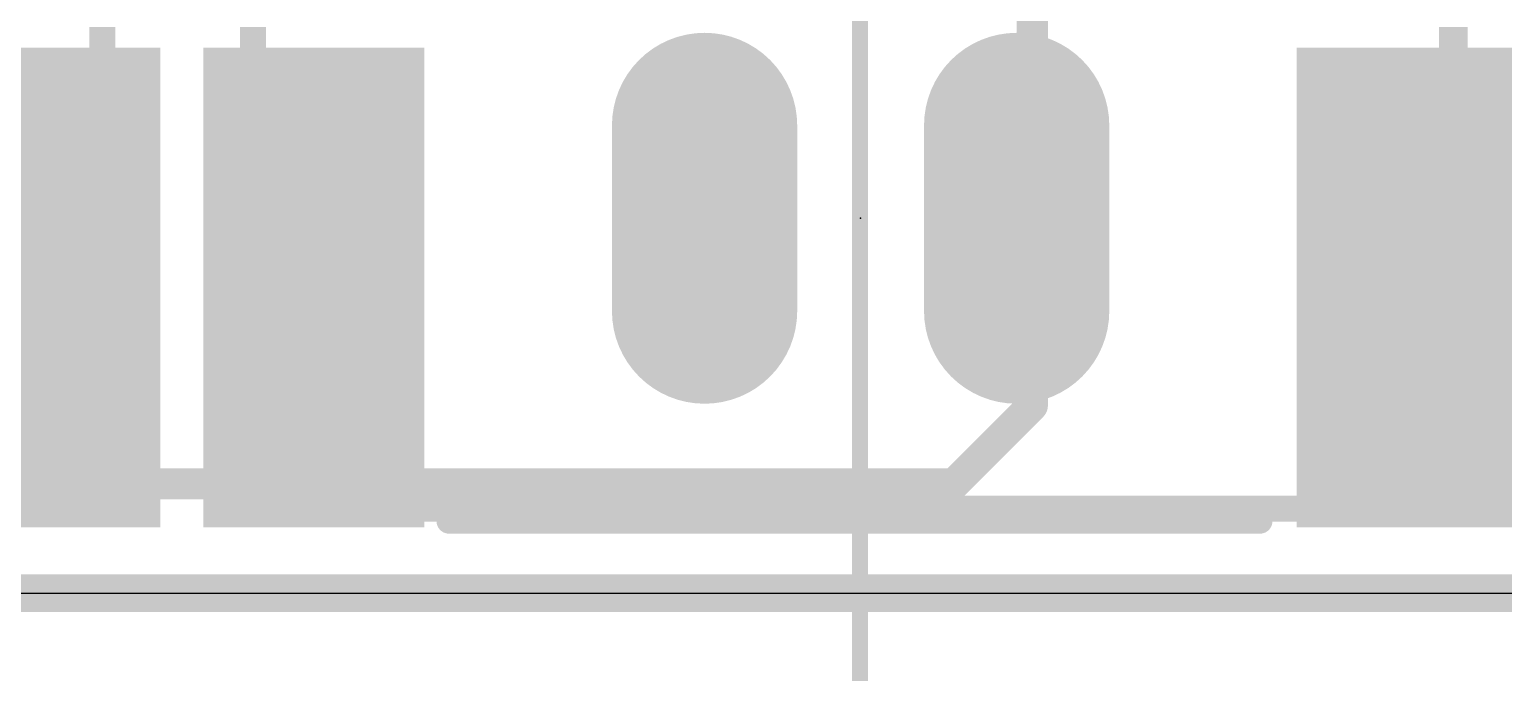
# Model space of a CAD drawing. Extents: x -8 to 72.9, y -20.5 to 38.
# Drawn here: x 45.94 to 57.94, y -0.65 to 4.58 of the extents above; entities that cross this region are included whole.
import ezdxf

# ---------------------------------------------------------------- set-up
doc = ezdxf.new("R2010")
doc.units = 0
for name, color, linetype in [('1', 12, 'CONTINUOUS'), ('16', 132, 'CONTINUOUS'), ('17', 110, 'CONTINUOUS'), ('20', 4, 'CONTINUOUS'), ('203', 40, 'CONTINUOUS'), ('21', 40, 'CONTINUOUS'), ('23', 53, 'CONTINUOUS'), ('47', 253, 'CONTINUOUS')]:
    doc.layers.add(name, color=color, linetype=linetype)

# ---------------------------------------------------------------- blocks, each defined once
blk = doc.blocks.new('RECT')
blk.add_solid([(-0.5, -0.5), (0.5, -0.5), (-0.5, 0.5), (0.5, 0.5)])
blk = doc.blocks.new('LONGP100')
at = {"const_width": 1}
blk.add_lwpolyline([(-0.5, 0), (0.5, 0)], dxfattribs=at)
at = {"const_width": 0.5}
for points in [[(-0.5, 0.25, 1), (-0.5, -0.25)], [(0.5, -0.25, 1), (0.5, 0.25)]]:
    blk.add_lwpolyline(points, format="xyb", dxfattribs=at)

msp = doc.modelspace()

# ---------------------------------------------------------------- linework, layer by layer
at = {"layer": '16'}
for points, const_width in [([(54.102, 3.175), (54.102, 6.096)], 0.254), ([(53.975, 3.048), (54.102, 3.175)], 0.254), ([(54.102, 2.921), (53.975, 3.048)], 0.254), ([(54.102, 1.524), (54.102, 2.921)], 0.254), ([(53.467, 0.889), (54.102, 1.524)], 0.254), ([(28.829, 0.889), (53.467, 0.889)], 0.254), ([(0, 0), (64.516, 0)], 0.3048)]:
    msp.add_lwpolyline(points, dxfattribs=dict(at, const_width=const_width))
at = {"layer": '16', "const_width": 0.127}
for points in [[(54.1469, 3.1301, 1), (54.0571, 3.2199)], [(54.0199, 3.0929, 1), (53.9301, 3.0031)], [(53.9301, 3.0929, 1), (54.0199, 3.0031)], [(54.0385, 3.175, 1), (54.1655, 3.175)], [(54.1655, 2.921, 1), (54.0385, 2.921)], [(54.0571, 2.8761, 1), (54.1469, 2.9659)], [(54.0385, 1.524, 1), (54.1655, 1.524)], [(54.1469, 1.4791, 1), (54.0571, 1.5689)], [(53.4221, 0.9339, 1), (53.5119, 0.8441)], [(53.467, 0.8255, 1), (53.467, 0.9525)]]:
    msp.add_lwpolyline(points, format="xyb", dxfattribs=at)
at = {"layer": '20'}
msp.add_line((3, 0), (62, 0), dxfattribs=at)
at = {"layer": '21', "const_width": 0.2032}
msp.add_lwpolyline([(55.955, 0.585), (49.355, 0.585)], dxfattribs=at)
at = {"layer": '21', "const_width": 0.1016}
for points in [[(49.355, 0.6358, 1), (49.355, 0.5342)], [(55.955, 0.5342, 1), (55.955, 0.6358)]]:
    msp.add_lwpolyline(points, format="xyb", dxfattribs=at)
at = {"layer": '23'}
msp.add_point((52.705, 3.048), dxfattribs=at)
at = {"layer": '47', "const_width": 0.13}
for points in [[(52.7, 7), (52.7, -20.45)], [(30.1, 0), (70.65, 0)]]:
    msp.add_lwpolyline(points, dxfattribs=at)

# ---------------------------------------------------------------- block references
at = {"layer": '1', "xscale": 3.9, "yscale": 1.8, "rotation": 270}
for p in [(46.106, 2.485), (48.255, 2.485), (57.155, 2.485)]:
    msp.add_blockref('RECT', p, dxfattribs=at)
at = {"layer": '17', "xscale": 1.508, "yscale": 1.508, "rotation": 270}
for p in [(51.435, 3.048), (51.435, 3.048), (53.975, 3.048), (53.975, 3.048)]:
    msp.add_blockref('LONGP100', p, dxfattribs=at)
at = {"layer": '203', "yscale": 0.0212}
for p, xscale in [((46.5331, 4.593), 0.2117), ((46.5331, 4.5718), 0.2117), ((46.5331, 4.5507), 0.2117), ((47.7607, 4.593), 0.2117), ((47.7607, 4.5718), 0.2117), ((47.7607, 4.5507), 0.2117), ((57.5287, 4.593), 0.2328), ((57.5287, 4.5718), 0.2328), ((57.5287, 4.5507), 0.2328), ((46.5331, 4.5295), 0.2117), ((46.5331, 4.5083), 0.2117), ((46.5331, 4.4872), 0.2117), ((46.5331, 4.466), 0.2117), ((46.5331, 4.4448), 0.2117), ((47.7607, 4.5295), 0.2117), ((47.7607, 4.5083), 0.2117), ((47.7607, 4.4872), 0.2117), ((47.7607, 4.466), 0.2117), ((47.7607, 4.4448), 0.2117), ((57.5287, 4.5295), 0.2328), ((57.5287, 4.5083), 0.2328), ((57.5287, 4.4872), 0.2328), ((57.5287, 4.466), 0.2328), ((57.5287, 4.4448), 0.2328), ((46.5331, 4.4237), 0.2117), ((46.5331, 4.4025), 0.2117), ((46.5331, 4.3813), 0.2117), ((46.5331, 4.3602), 0.2117), ((46.5331, 4.339), 0.2117), ((46.5331, 4.3178), 0.2117), ((47.7607, 4.4237), 0.2117), ((47.7607, 4.4025), 0.2117), ((47.7607, 4.3813), 0.2117), ((47.7607, 4.3602), 0.2117), ((47.7607, 4.339), 0.2117), ((47.7607, 4.3178), 0.2117), ((57.5287, 4.4237), 0.2328), ((57.5287, 4.4025), 0.2328), ((57.5287, 4.3813), 0.2328), ((57.5287, 4.3602), 0.2328), ((57.5287, 4.339), 0.2328), ((57.5287, 4.3178), 0.2328), ((46.5331, 4.2967), 0.2117), ((46.5331, 4.2755), 0.2117), ((46.5331, 4.2543), 0.2117), ((46.5331, 4.2332), 0.2117), ((46.5331, 4.212), 0.2117), ((46.5331, 4.1908), 0.2117), ((47.7607, 4.2967), 0.2117), ((47.7607, 4.2755), 0.2117), ((47.7607, 4.2543), 0.2117), ((47.7607, 4.2332), 0.2117), ((47.7607, 4.212), 0.2117), ((47.7607, 4.1908), 0.2117), ((57.5287, 4.2967), 0.2328), ((57.5287, 4.2755), 0.2328), ((57.5287, 4.2543), 0.2328), ((57.5287, 4.2332), 0.2328), ((57.5287, 4.212), 0.2328), ((57.5287, 4.1908), 0.2328), ((46.5331, 4.1697), 0.2117), ((46.5331, 4.1485), 0.2117), ((46.5331, 4.1273), 0.2117), ((46.5331, 4.1062), 0.2117), ((46.5331, 4.085), 0.2117), ((47.7607, 4.1697), 0.2117), ((47.7607, 4.1485), 0.2117), ((47.7607, 4.1273), 0.2117), ((47.7607, 4.1062), 0.2117), ((47.7607, 4.085), 0.2117), ((57.5287, 4.1697), 0.2328), ((57.5287, 4.1485), 0.2328), ((57.5287, 4.1273), 0.2328), ((57.5287, 4.1062), 0.2328), ((57.5287, 4.085), 0.2328), ((46.5331, 4.0638), 0.2117), ((46.5331, 4.0427), 0.2117), ((46.5331, 4.0215), 0.2117), ((46.5331, 4.0003), 0.2117), ((46.5331, 3.9792), 0.2117), ((46.5331, 3.958), 0.2117), ((47.7607, 4.0638), 0.2117), ((47.7607, 4.0427), 0.2117), ((47.7607, 4.0215), 0.2117), ((47.7607, 4.0003), 0.2117), ((47.7607, 3.9792), 0.2117), ((47.7607, 3.958), 0.2117), ((57.5287, 4.0638), 0.2328), ((57.5287, 4.0427), 0.2328), ((57.5287, 4.0215), 0.2328), ((57.5287, 4.0003), 0.2328), ((57.5287, 3.9792), 0.2328), ((57.5287, 3.958), 0.2328), ((46.5331, 3.9368), 0.2117), ((46.5331, 3.9157), 0.2117), ((46.5331, 3.8945), 0.2117), ((46.5331, 3.8733), 0.2117), ((46.5331, 3.8522), 0.2117), ((46.5331, 3.831), 0.2117), ((47.7607, 3.9368), 0.2117), ((47.7607, 3.9157), 0.2117), ((47.7607, 3.8945), 0.2117), ((47.7607, 3.8733), 0.2117), ((47.7607, 3.8522), 0.2117), ((47.7607, 3.831), 0.2117), ((57.5287, 3.9368), 0.2328), ((57.5287, 3.9157), 0.2328), ((57.5287, 3.8945), 0.2328), ((57.5287, 3.8733), 0.2328), ((57.5287, 3.8522), 0.2328), ((57.5287, 3.831), 0.2328), ((46.5331, 3.8098), 0.2117), ((46.5331, 3.7887), 0.2117), ((46.5331, 3.7675), 0.2117), ((46.5331, 3.7464), 0.2117), ((46.5331, 3.7252), 0.2117), ((47.7607, 3.8098), 0.2117), ((47.7607, 3.7887), 0.2117), ((47.7607, 3.7675), 0.2117), ((47.7607, 3.7464), 0.2117), ((47.7607, 3.7252), 0.2117), ((57.5287, 3.8098), 0.2328), ((57.5287, 3.7887), 0.2328), ((57.5287, 3.7675), 0.2328), ((57.5287, 3.7464), 0.2328), ((57.5287, 3.7252), 0.2328), ((46.5331, 3.704), 0.2117), ((46.5331, 3.6829), 0.2117), ((46.5331, 3.6617), 0.2117), ((46.5331, 3.6405), 0.2117), ((46.5331, 3.6194), 0.2117), ((46.5331, 3.5982), 0.2117), ((47.7607, 3.704), 0.2117), ((47.7607, 3.6829), 0.2117), ((47.7607, 3.6617), 0.2117), ((47.7607, 3.6405), 0.2117), ((47.7607, 3.6194), 0.2117), ((47.7607, 3.5982), 0.2117), ((57.5287, 3.704), 0.2328), ((57.5287, 3.6829), 0.2328), ((57.5287, 3.6617), 0.2328), ((57.5287, 3.6405), 0.2328), ((57.5287, 3.6194), 0.2328), ((57.5287, 3.5982), 0.2328), ((46.5331, 3.577), 0.2117), ((46.5331, 3.5559), 0.2117), ((46.5331, 3.5347), 0.2117), ((46.5331, 3.5135), 0.2117), ((46.5331, 3.4924), 0.2117), ((46.5331, 3.4712), 0.2117), ((47.7607, 3.577), 0.2117), ((47.7607, 3.5559), 0.2117), ((47.7607, 3.5347), 0.2117), ((47.7607, 3.5135), 0.2117), ((47.7607, 3.4924), 0.2117), ((47.7607, 3.4712), 0.2117), ((57.5287, 3.577), 0.2328), ((57.5287, 3.5559), 0.2328), ((57.5287, 3.5347), 0.2328), ((57.5287, 3.5135), 0.2328), ((57.5287, 3.4924), 0.2328), ((57.5287, 3.4712), 0.2328), ((46.5331, 3.45), 0.2117), ((46.5331, 3.4289), 0.2117), ((46.5331, 3.4077), 0.2117), ((46.5331, 3.3865), 0.2117), ((46.5331, 3.3654), 0.2117), ((47.7607, 3.45), 0.2117), ((47.7607, 3.4289), 0.2117), ((47.7607, 3.4077), 0.2117), ((47.7607, 3.3865), 0.2117), ((47.7607, 3.3654), 0.2117), ((57.5287, 3.45), 0.2328), ((57.5287, 3.4289), 0.2328), ((57.5287, 3.4077), 0.2328), ((57.5287, 3.3865), 0.2328), ((57.5287, 3.3654), 0.2328), ((46.5331, 3.3442), 0.2117), ((46.5331, 3.323), 0.2117), ((46.5331, 3.3019), 0.2117), ((46.5331, 3.2807), 0.2117), ((46.5331, 3.2595), 0.2117), ((46.5331, 3.2384), 0.2117), ((47.7607, 3.3442), 0.2117), ((47.7607, 3.323), 0.2117), ((47.7607, 3.3019), 0.2117), ((47.7607, 3.2807), 0.2117), ((47.7607, 3.2595), 0.2117), ((47.7607, 3.2384), 0.2117), ((57.5287, 3.3442), 0.2328), ((57.5287, 3.323), 0.2328), ((57.5287, 3.3019), 0.2328), ((57.5287, 3.2807), 0.2328), ((57.5287, 3.2595), 0.2328), ((57.5287, 3.2384), 0.2328), ((46.5331, 3.2172), 0.2117), ((46.5331, 3.196), 0.2117), ((46.5331, 3.1749), 0.2117), ((46.5331, 3.1537), 0.2117), ((46.5331, 3.1325), 0.2117), ((46.5331, 3.1114), 0.2117), ((47.7607, 3.2172), 0.2117), ((47.7607, 3.196), 0.2117), ((47.7607, 3.1749), 0.2117), ((47.7607, 3.1537), 0.2117), ((47.7607, 3.1325), 0.2117), ((47.7607, 3.1114), 0.2117), ((57.5287, 3.2172), 0.2328), ((57.5287, 3.196), 0.2328), ((57.5287, 3.1749), 0.2328), ((57.5287, 3.1537), 0.2328), ((57.5287, 3.1325), 0.2328), ((57.5287, 3.1114), 0.2328), ((46.5331, 3.0902), 0.2117), ((46.5331, 3.069), 0.2117), ((46.5331, 3.0479), 0.2117), ((46.5331, 3.0267), 0.2117), ((46.5331, 3.0055), 0.2117), ((47.7607, 3.0902), 0.2117), ((47.7607, 3.069), 0.2117), ((47.7607, 3.0479), 0.2117), ((47.7607, 3.0267), 0.2117), ((47.7607, 3.0055), 0.2117), ((57.5287, 3.0902), 0.2328), ((57.5287, 3.069), 0.2328), ((57.5287, 3.0479), 0.2328), ((57.5287, 3.0267), 0.2328), ((57.5287, 3.0055), 0.2328), ((46.5331, 2.9844), 0.2117), ((46.5331, 2.9632), 0.2117), ((46.5331, 2.942), 0.2117), ((46.5331, 2.9209), 0.2117), ((46.5331, 2.8997), 0.2117), ((46.5331, 2.8786), 0.2117), ((47.7607, 2.9844), 0.2117), ((47.7607, 2.9632), 0.2117), ((47.7607, 2.942), 0.2117), ((47.7607, 2.9209), 0.2117), ((47.7607, 2.8997), 0.2117), ((47.7607, 2.8786), 0.2117), ((57.5287, 2.9844), 0.2328), ((57.5287, 2.9632), 0.2328), ((57.5287, 2.942), 0.2328), ((57.5287, 2.9209), 0.2328), ((57.5287, 2.8997), 0.2328), ((57.5287, 2.8786), 0.2328), ((46.5331, 2.8574), 0.2117), ((46.5331, 2.8362), 0.2117), ((46.5331, 2.8151), 0.2117), ((46.5331, 2.7939), 0.2117), ((46.5331, 2.7727), 0.2117), ((46.5331, 2.7516), 0.2117), ((47.7607, 2.8574), 0.2117), ((47.7607, 2.8362), 0.2117), ((47.7607, 2.8151), 0.2117), ((47.7607, 2.7939), 0.2117), ((47.7607, 2.7727), 0.2117), ((47.7607, 2.7516), 0.2117), ((57.5287, 2.8574), 0.2328), ((57.5287, 2.8362), 0.2328), ((57.5287, 2.8151), 0.2328), ((57.5287, 2.7939), 0.2328), ((57.5287, 2.7727), 0.2328), ((57.5287, 2.7516), 0.2328), ((46.5331, 2.7304), 0.2117), ((46.5331, 2.7092), 0.2117), ((46.5331, 2.6881), 0.2117), ((46.5331, 2.6669), 0.2117), ((46.5331, 2.6457), 0.2117), ((47.7607, 2.7304), 0.2117), ((47.7607, 2.7092), 0.2117), ((47.7607, 2.6881), 0.2117), ((47.7607, 2.6669), 0.2117), ((47.7607, 2.6457), 0.2117), ((57.5287, 2.7304), 0.2328), ((57.5287, 2.7092), 0.2328), ((57.5287, 2.6881), 0.2328), ((57.5287, 2.6669), 0.2328), ((57.5287, 2.6457), 0.2328), ((46.5331, 2.6246), 0.2117), ((46.5331, 2.6034), 0.2117), ((46.5331, 2.5822), 0.2117), ((46.5331, 2.5611), 0.2117), ((46.5331, 2.5399), 0.2117), ((46.5331, 2.5187), 0.2117), ((47.7607, 2.6246), 0.2117), ((47.7607, 2.6034), 0.2117), ((47.7607, 2.5822), 0.2117), ((47.7607, 2.5611), 0.2117), ((47.7607, 2.5399), 0.2117), ((47.7607, 2.5187), 0.2117), ((57.5287, 2.6246), 0.2328), ((57.5287, 2.6034), 0.2328), ((57.5287, 2.5822), 0.2328), ((57.5287, 2.5611), 0.2328), ((57.5287, 2.5399), 0.2328), ((57.5287, 2.5187), 0.2328), ((46.5331, 2.4976), 0.2117), ((46.5331, 2.4764), 0.2117), ((46.5331, 2.4552), 0.2117), ((46.5331, 2.4341), 0.2117), ((46.5331, 2.4129), 0.2117), ((46.5331, 2.3917), 0.2117), ((47.7607, 2.4976), 0.2117), ((47.7607, 2.4764), 0.2117), ((47.7607, 2.4552), 0.2117), ((47.7607, 2.4341), 0.2117), ((47.7607, 2.4129), 0.2117), ((47.7607, 2.3917), 0.2117), ((57.5287, 2.4976), 0.2328), ((57.5287, 2.4764), 0.2328), ((57.5287, 2.4552), 0.2328), ((57.5287, 2.4341), 0.2328), ((57.5287, 2.4129), 0.2328), ((57.5287, 2.3917), 0.2328), ((46.5331, 2.3706), 0.2117), ((46.5331, 2.3494), 0.2117), ((46.5331, 2.3282), 0.2117), ((46.5331, 2.3071), 0.2117), ((46.5331, 2.2859), 0.2117), ((47.7607, 2.3706), 0.2117), ((47.7607, 2.3494), 0.2117), ((47.7607, 2.3282), 0.2117), ((47.7607, 2.3071), 0.2117), ((47.7607, 2.2859), 0.2117), ((57.5287, 2.3706), 0.2328), ((57.5287, 2.3494), 0.2328), ((57.5287, 2.3282), 0.2328), ((57.5287, 2.3071), 0.2328), ((57.5287, 2.2859), 0.2328), ((46.5331, 2.2647), 0.2117), ((46.5331, 2.2436), 0.2117), ((46.5331, 2.2224), 0.2117), ((46.5331, 2.2012), 0.2117), ((46.5331, 2.1801), 0.2117), ((46.5331, 2.1589), 0.2117), ((47.7607, 2.2647), 0.2117), ((47.7607, 2.2436), 0.2117), ((47.7607, 2.2224), 0.2117), ((47.7607, 2.2012), 0.2117), ((47.7607, 2.1801), 0.2117), ((47.7607, 2.1589), 0.2117), ((57.5287, 2.2647), 0.2328), ((57.5287, 2.2436), 0.2328), ((57.5287, 2.2224), 0.2328), ((57.5287, 2.2012), 0.2328), ((57.5287, 2.1801), 0.2328), ((57.5287, 2.1589), 0.2328), ((46.5331, 2.1377), 0.2117), ((46.5331, 2.1166), 0.2117), ((46.5331, 2.0954), 0.2117), ((46.5331, 2.0743), 0.2117), ((46.5331, 2.0531), 0.2117), ((46.5331, 2.0319), 0.2117), ((47.7607, 2.1377), 0.2117), ((47.7607, 2.1166), 0.2117), ((47.7607, 2.0954), 0.2117), ((47.7607, 2.0743), 0.2117), ((47.7607, 2.0531), 0.2117), ((47.7607, 2.0319), 0.2117), ((57.5287, 2.1377), 0.2328), ((57.5287, 2.1166), 0.2328), ((57.5287, 2.0954), 0.2328), ((57.5287, 2.0743), 0.2328), ((57.5287, 2.0531), 0.2328), ((57.5287, 2.0319), 0.2328), ((46.5331, 2.0108), 0.2117), ((46.5331, 1.9896), 0.2117), ((46.5331, 1.9684), 0.2117), ((46.5331, 1.9473), 0.2117), ((46.5331, 1.9261), 0.2117), ((47.7607, 2.0108), 0.2117), ((47.7607, 1.9896), 0.2117), ((47.7607, 1.9684), 0.2117), ((47.7607, 1.9473), 0.2117), ((47.7607, 1.9261), 0.2117), ((57.5287, 2.0108), 0.2328), ((57.5287, 1.9896), 0.2328), ((57.5287, 1.9684), 0.2328), ((57.5287, 1.9473), 0.2328), ((57.5287, 1.9261), 0.2328), ((46.5331, 1.9049), 0.2117), ((46.5331, 1.8838), 0.2117), ((46.5331, 1.8626), 0.2117), ((46.5331, 1.8414), 0.2117), ((46.5331, 1.8203), 0.2117), ((46.5331, 1.7991), 0.2117), ((47.7607, 1.9049), 0.2117), ((47.7607, 1.8838), 0.2117), ((47.7607, 1.8626), 0.2117), ((47.7607, 1.8414), 0.2117), ((47.7607, 1.8203), 0.2117), ((47.7607, 1.7991), 0.2117), ((57.5287, 1.9049), 0.2328), ((57.5287, 1.8838), 0.2328), ((57.5287, 1.8626), 0.2328), ((57.5287, 1.8414), 0.2328), ((57.5287, 1.8203), 0.2328), ((57.5287, 1.7991), 0.2328), ((46.5331, 1.7779), 0.2117), ((46.5331, 1.7568), 0.2117), ((46.5331, 1.7356), 0.2117), ((46.5331, 1.7144), 0.2117), ((46.5331, 1.6933), 0.2117), ((46.5331, 1.6721), 0.2117), ((47.7607, 1.7779), 0.2117), ((47.7607, 1.7568), 0.2117), ((47.7607, 1.7356), 0.2117), ((47.7607, 1.7144), 0.2117), ((47.7607, 1.6933), 0.2117), ((47.7607, 1.6721), 0.2117), ((57.5287, 1.7779), 0.2328), ((57.5287, 1.7568), 0.2328), ((57.5287, 1.7356), 0.2328), ((57.5287, 1.7144), 0.2328), ((57.5287, 1.6933), 0.2328), ((57.5287, 1.6721), 0.2328), ((46.5331, 1.6509), 0.2117), ((46.5331, 1.6298), 0.2117), ((46.5331, 1.6086), 0.2117), ((46.5331, 1.5874), 0.2117), ((46.5331, 1.5663), 0.2117), ((47.7607, 1.6509), 0.2117), ((47.7607, 1.6298), 0.2117), ((47.7607, 1.6086), 0.2117), ((47.7607, 1.5874), 0.2117), ((47.7607, 1.5663), 0.2117), ((57.5287, 1.6509), 0.2328), ((57.5287, 1.6298), 0.2328), ((57.5287, 1.6086), 0.2328), ((57.5287, 1.5874), 0.2328), ((57.5287, 1.5663), 0.2328), ((46.5331, 1.5451), 0.2117), ((46.5331, 1.5239), 0.2117), ((46.5331, 1.5028), 0.2117), ((46.5331, 1.4816), 0.2117), ((46.5331, 1.4604), 0.2117), ((46.5331, 1.4393), 0.2117), ((47.7607, 1.5451), 0.2117), ((47.7607, 1.5239), 0.2117), ((47.7607, 1.5028), 0.2117), ((47.7607, 1.4816), 0.2117), ((47.7607, 1.4604), 0.2117), ((47.7607, 1.4393), 0.2117), ((57.5287, 1.5451), 0.2328), ((57.5287, 1.5239), 0.2328), ((57.5287, 1.5028), 0.2328), ((57.5287, 1.4816), 0.2328), ((57.5287, 1.4604), 0.2328), ((57.5287, 1.4393), 0.2328), ((46.5331, 1.4181), 0.2117), ((46.5331, 1.3969), 0.2117), ((46.5331, 1.3758), 0.2117), ((46.5331, 1.3546), 0.2117), ((46.5331, 1.3334), 0.2117), ((46.5331, 1.3123), 0.2117), ((47.7607, 1.4181), 0.2117), ((47.7607, 1.3969), 0.2117), ((47.7607, 1.3758), 0.2117), ((47.7607, 1.3546), 0.2117), ((47.7607, 1.3334), 0.2117), ((47.7607, 1.3123), 0.2117), ((57.5287, 1.4181), 0.2328), ((57.5287, 1.3969), 0.2328), ((57.5287, 1.3758), 0.2328), ((57.5287, 1.3546), 0.2328), ((57.5287, 1.3334), 0.2328), ((57.5287, 1.3123), 0.2328), ((46.5331, 1.2911), 0.2117), ((46.5331, 1.2699), 0.2117), ((46.5331, 1.2488), 0.2117), ((46.5331, 1.2276), 0.2117), ((46.5331, 1.2065), 0.2117), ((47.7607, 1.2911), 0.2117), ((47.7607, 1.2699), 0.2117), ((47.7607, 1.2488), 0.2117), ((47.7607, 1.2276), 0.2117), ((47.7607, 1.2065), 0.2117), ((57.5287, 1.2911), 0.2328), ((57.5287, 1.2699), 0.2328), ((57.5287, 1.2488), 0.2328), ((57.5287, 1.2276), 0.2328), ((57.5287, 1.2065), 0.2328), ((46.5331, 1.1853), 0.2117), ((46.5331, 1.1641), 0.2117), ((46.5331, 1.143), 0.2117), ((46.5331, 1.1218), 0.2117), ((46.5331, 1.1006), 0.2117), ((46.5331, 1.0795), 0.2117), ((47.7607, 1.1853), 0.2117), ((47.7607, 1.1641), 0.2117), ((47.7607, 1.143), 0.2117), ((47.7607, 1.1218), 0.2117), ((47.7607, 1.1006), 0.2117), ((47.7607, 1.0795), 0.2117), ((57.5287, 1.1853), 0.2328), ((57.5287, 1.1641), 0.2328), ((57.5287, 1.143), 0.2328), ((57.5287, 1.1218), 0.2328), ((57.5287, 1.1006), 0.2328), ((57.5287, 1.0795), 0.2328), ((46.5225, 0.9525), 0.2328), ((46.5331, 1.0583), 0.2117), ((46.5331, 1.0371), 0.2117), ((46.5331, 1.016), 0.2117), ((46.5331, 0.9948), 0.2117), ((46.5331, 0.9736), 0.2117), ((47.7607, 1.0583), 0.2117), ((47.7607, 1.0371), 0.2117), ((47.7607, 1.016), 0.2117), ((47.7607, 0.9948), 0.2117), ((47.7607, 0.9736), 0.2117), ((47.7607, 0.9525), 0.2117), ((57.5287, 1.0583), 0.2328), ((57.5287, 1.0371), 0.2328), ((57.5287, 1.016), 0.2328), ((57.5287, 0.9948), 0.2328), ((57.5287, 0.9736), 0.2328), ((57.5287, 0.9525), 0.2328), ((46.4801, 0.8466), 0.2752), ((46.4907, 0.8678), 0.254), ((46.5119, 0.889), 0.254), ((46.5225, 0.9313), 0.2328), ((46.5225, 0.9101), 0.2328), ((47.7818, 0.889), 0.254), ((47.7818, 0.8678), 0.254), ((47.7713, 0.9313), 0.2328), ((47.7713, 0.9101), 0.2328), ((47.803, 0.8466), 0.254), ((57.4864, 0.8466), 0.2752), ((57.497, 0.8678), 0.254), ((57.5075, 0.9101), 0.2328), ((57.5075, 0.889), 0.2328), ((57.5181, 0.9313), 0.2117), ((41.6543, 0.7831), 9.8844), ((41.6438, 0.762), 9.8633), ((41.6438, 0.7408), 9.8209), ((41.6543, 0.7196), 9.7998), ((46.4378, 0.8043), 0.3175), ((46.4696, 0.8255), 0.2963), ((47.8242, 0.8255), 0.2963), ((47.8559, 0.8043), 0.3175), ((52.6394, 0.7831), 9.8844), ((52.65, 0.762), 9.8633), ((52.6394, 0.7408), 9.8421), ((52.6394, 0.7196), 9.7998), ((57.4335, 0.8043), 0.3387), ((57.4546, 0.8255), 0.2963), ((41.6543, 0.6985), 9.7574), ((41.6543, 0.6773), 9.7151), ((41.6438, 0.6561), 9.6516), ((41.6438, 0.635), 9.6093), ((41.6438, 0.6138), 9.5246), ((41.6438, 0.5926), 9.3976), ((52.6394, 0.6985), 9.7574), ((52.6394, 0.6773), 9.7151), ((52.6394, 0.6561), 9.6728), ((52.6394, 0.635), 9.5881), ((52.65, 0.6138), 9.5246), ((52.6394, 0.5926), 9.4188)]:
    msp.add_blockref('RECT', p, dxfattribs=dict(at, xscale=xscale))

doc.saveas('drawing.dxf')
